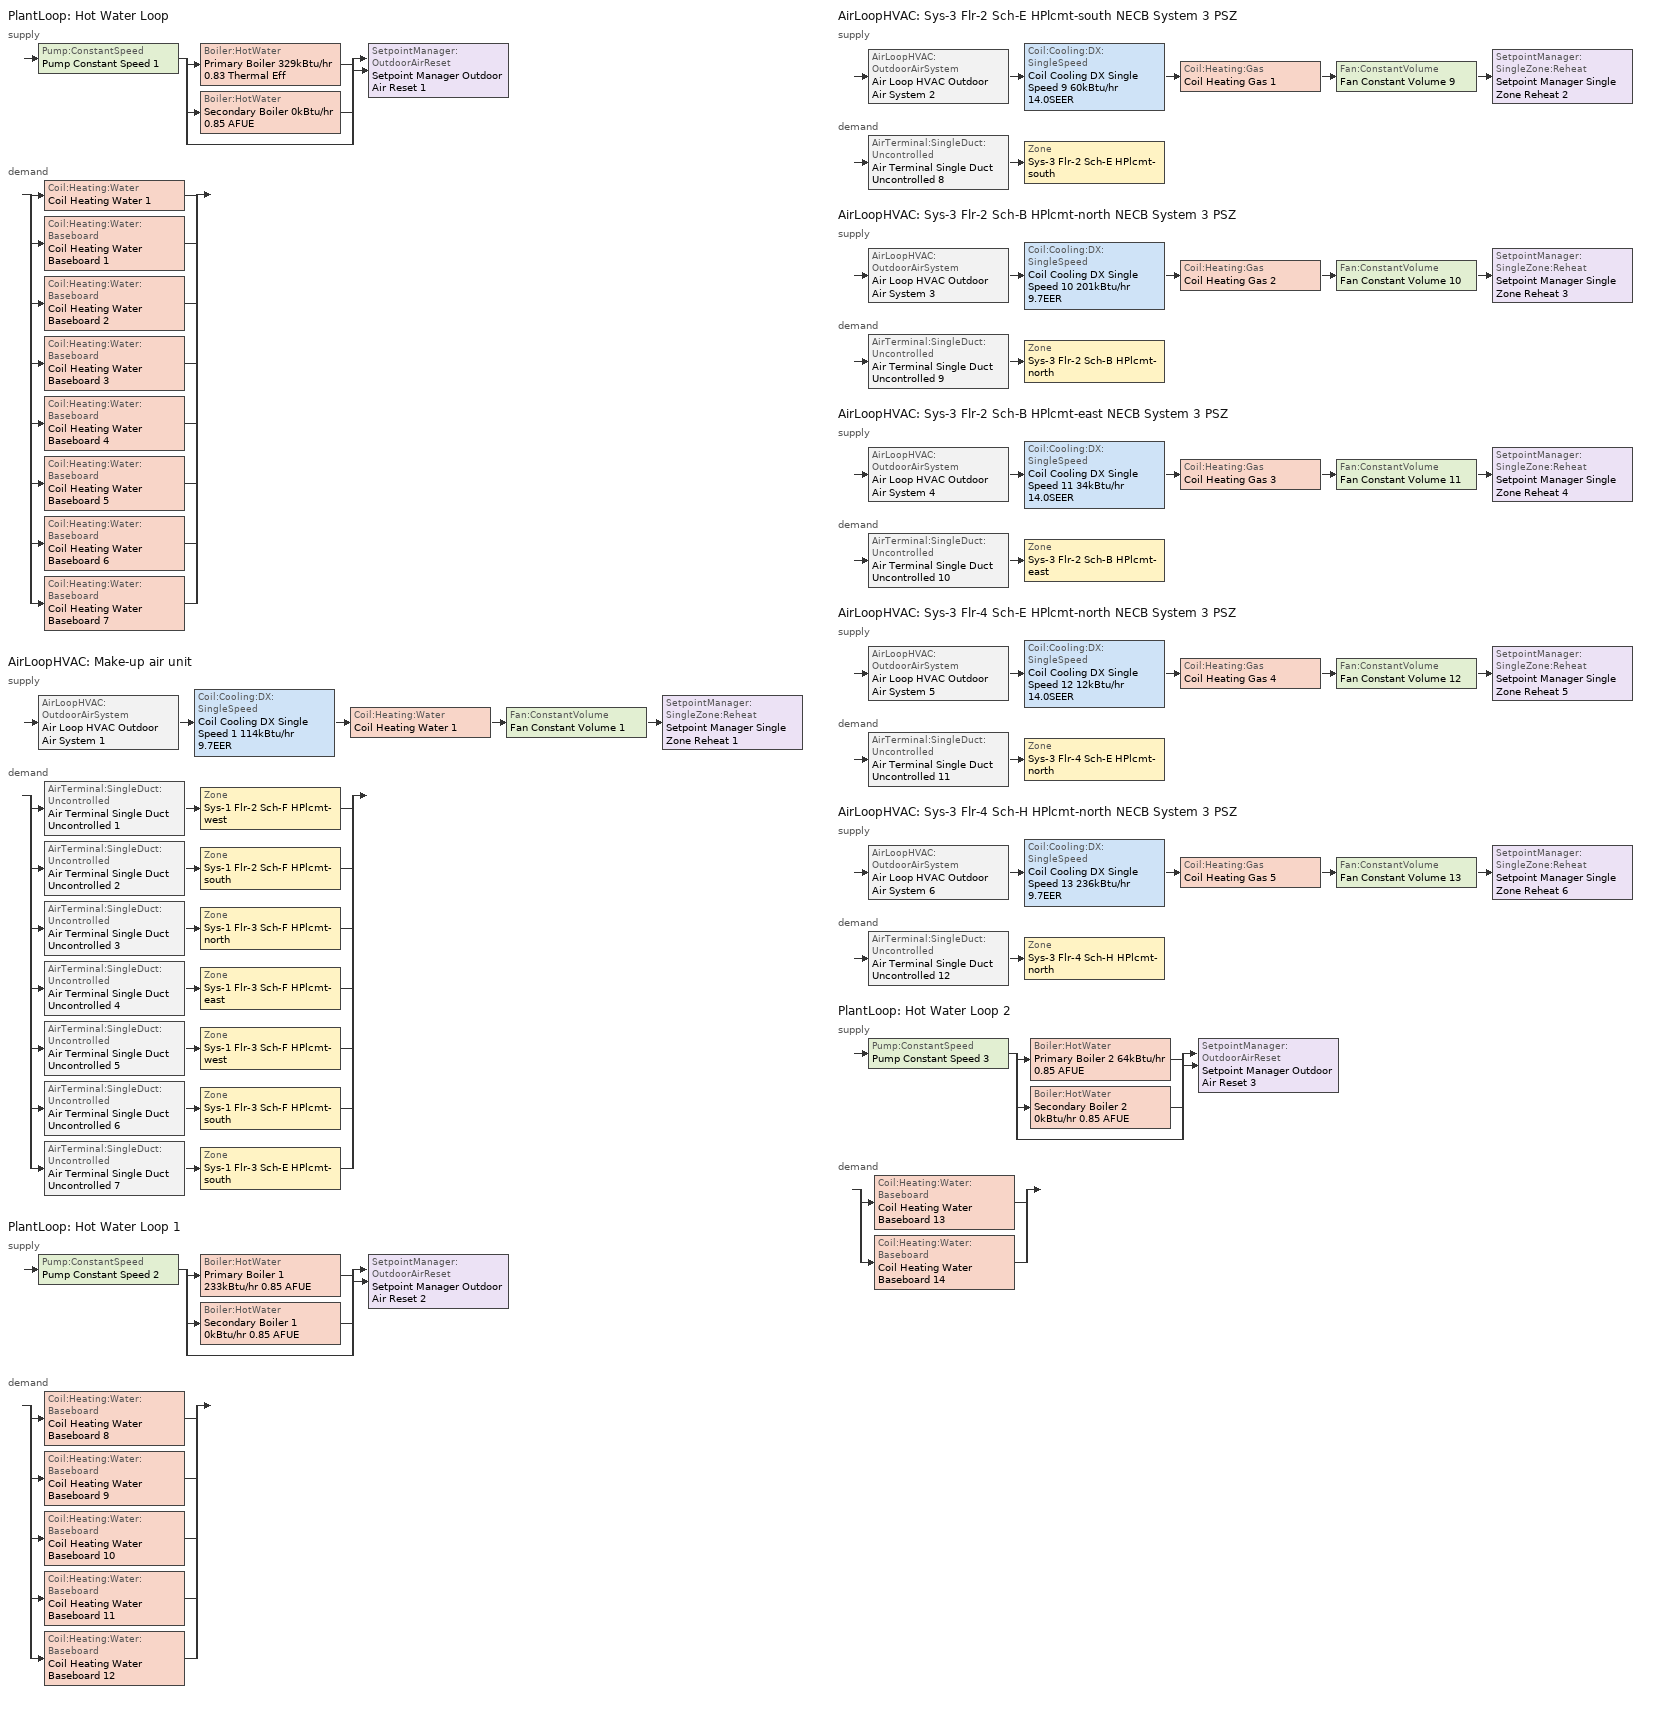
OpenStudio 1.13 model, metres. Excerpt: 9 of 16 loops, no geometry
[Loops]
PlantLoop 'Hot Water Loop'
 supply: Pump:ConstantSpeed 'Pump Constant Speed 1' > split
  | Boiler:HotWater 'Primary Boiler 329kBtu/hr 0.83 Thermal Eff'
  | Boiler:HotWater 'Secondary Boiler 0kBtu/hr 0.85 AFUE'
  | bypass
  join > SetpointManager:OutdoorAirReset 'Setpoint Manager Outdoor Air Reset 1'
 demand: split
  | Coil:Heating:Water 'Coil Heating Water 1'
  | Coil:Heating:Water:Baseboard 'Coil Heating Water Baseboard 1'
  | Coil:Heating:Water:Baseboard 'Coil Heating Water Baseboard 2'
  | Coil:Heating:Water:Baseboard 'Coil Heating Water Baseboard 3'
  | Coil:Heating:Water:Baseboard 'Coil Heating Water Baseboard 4'
  | Coil:Heating:Water:Baseboard 'Coil Heating Water Baseboard 5'
  | Coil:Heating:Water:Baseboard 'Coil Heating Water Baseboard 6'
  | Coil:Heating:Water:Baseboard 'Coil Heating Water Baseboard 7'
AirLoopHVAC 'Make-up air unit'
 supply: AirLoopHVAC:OutdoorAirSystem 'Air Loop HVAC Outdoor Air System 1' > Coil:Cooling:DX:SingleSpeed 'Coil Cooling DX Single Speed 1 114kBtu/hr 9.7EER' > Coil:Heating:Water 'Coil Heating Water 1' > Fan:ConstantVolume 'Fan Constant Volume 1' > SetpointManager:SingleZone:Reheat 'Setpoint Manager Single Zone Reheat 1'
 demand: split
  | AirTerminal:SingleDuct:Uncontrolled 'Air Terminal Single Duct Uncontrolled 1' > Zone 'Sys-1 Flr-2 Sch-F HPlcmt-west'
  | AirTerminal:SingleDuct:Uncontrolled 'Air Terminal Single Duct Uncontrolled 2' > Zone 'Sys-1 Flr-2 Sch-F HPlcmt-south'
  | AirTerminal:SingleDuct:Uncontrolled 'Air Terminal Single Duct Uncontrolled 3' > Zone 'Sys-1 Flr-3 Sch-F HPlcmt-north'
  | AirTerminal:SingleDuct:Uncontrolled 'Air Terminal Single Duct Uncontrolled 4' > Zone 'Sys-1 Flr-3 Sch-F HPlcmt-east'
  | AirTerminal:SingleDuct:Uncontrolled 'Air Terminal Single Duct Uncontrolled 5' > Zone 'Sys-1 Flr-3 Sch-F HPlcmt-west'
  | AirTerminal:SingleDuct:Uncontrolled 'Air Terminal Single Duct Uncontrolled 6' > Zone 'Sys-1 Flr-3 Sch-F HPlcmt-south'
  | AirTerminal:SingleDuct:Uncontrolled 'Air Terminal Single Duct Uncontrolled 7' > Zone 'Sys-1 Flr-3 Sch-E HPlcmt-south'
PlantLoop 'Hot Water Loop 1'
 supply: Pump:ConstantSpeed 'Pump Constant Speed 2' > split
  | Boiler:HotWater 'Primary Boiler 1 233kBtu/hr 0.85 AFUE'
  | Boiler:HotWater 'Secondary Boiler 1 0kBtu/hr 0.85 AFUE'
  | bypass
  join > SetpointManager:OutdoorAirReset 'Setpoint Manager Outdoor Air Reset 2'
 demand: split
  | Coil:Heating:Water:Baseboard 'Coil Heating Water Baseboard 8'
  | Coil:Heating:Water:Baseboard 'Coil Heating Water Baseboard 9'
  | Coil:Heating:Water:Baseboard 'Coil Heating Water Baseboard 10'
  | Coil:Heating:Water:Baseboard 'Coil Heating Water Baseboard 11'
  | Coil:Heating:Water:Baseboard 'Coil Heating Water Baseboard 12'
AirLoopHVAC 'Sys-3 Flr-2 Sch-E HPlcmt-south NECB System 3 PSZ'
 supply: AirLoopHVAC:OutdoorAirSystem 'Air Loop HVAC Outdoor Air System 2' > Coil:Cooling:DX:SingleSpeed 'Coil Cooling DX Single Speed 9 60kBtu/hr 14.0SEER' > Coil:Heating:Gas 'Coil Heating Gas 1' > Fan:ConstantVolume 'Fan Constant Volume 9' > SetpointManager:SingleZone:Reheat 'Setpoint Manager Single Zone Reheat 2'
 demand: AirTerminal:SingleDuct:Uncontrolled 'Air Terminal Single Duct Uncontrolled 8' > Zone 'Sys-3 Flr-2 Sch-E HPlcmt-south'
AirLoopHVAC 'Sys-3 Flr-2 Sch-B HPlcmt-north NECB System 3 PSZ'
 supply: AirLoopHVAC:OutdoorAirSystem 'Air Loop HVAC Outdoor Air System 3' > Coil:Cooling:DX:SingleSpeed 'Coil Cooling DX Single Speed 10 201kBtu/hr 9.7EER' > Coil:Heating:Gas 'Coil Heating Gas 2' > Fan:ConstantVolume 'Fan Constant Volume 10' > SetpointManager:SingleZone:Reheat 'Setpoint Manager Single Zone Reheat 3'
 demand: AirTerminal:SingleDuct:Uncontrolled 'Air Terminal Single Duct Uncontrolled 9' > Zone 'Sys-3 Flr-2 Sch-B HPlcmt-north'
AirLoopHVAC 'Sys-3 Flr-2 Sch-B HPlcmt-east NECB System 3 PSZ'
 supply: AirLoopHVAC:OutdoorAirSystem 'Air Loop HVAC Outdoor Air System 4' > Coil:Cooling:DX:SingleSpeed 'Coil Cooling DX Single Speed 11 34kBtu/hr 14.0SEER' > Coil:Heating:Gas 'Coil Heating Gas 3' > Fan:ConstantVolume 'Fan Constant Volume 11' > SetpointManager:SingleZone:Reheat 'Setpoint Manager Single Zone Reheat 4'
 demand: AirTerminal:SingleDuct:Uncontrolled 'Air Terminal Single Duct Uncontrolled 10' > Zone 'Sys-3 Flr-2 Sch-B HPlcmt-east'
AirLoopHVAC 'Sys-3 Flr-4 Sch-E HPlcmt-north NECB System 3 PSZ'
 supply: AirLoopHVAC:OutdoorAirSystem 'Air Loop HVAC Outdoor Air System 5' > Coil:Cooling:DX:SingleSpeed 'Coil Cooling DX Single Speed 12 12kBtu/hr 14.0SEER' > Coil:Heating:Gas 'Coil Heating Gas 4' > Fan:ConstantVolume 'Fan Constant Volume 12' > SetpointManager:SingleZone:Reheat 'Setpoint Manager Single Zone Reheat 5'
 demand: AirTerminal:SingleDuct:Uncontrolled 'Air Terminal Single Duct Uncontrolled 11' > Zone 'Sys-3 Flr-4 Sch-E HPlcmt-north'
AirLoopHVAC 'Sys-3 Flr-4 Sch-H HPlcmt-north NECB System 3 PSZ'
 supply: AirLoopHVAC:OutdoorAirSystem 'Air Loop HVAC Outdoor Air System 6' > Coil:Cooling:DX:SingleSpeed 'Coil Cooling DX Single Speed 13 236kBtu/hr 9.7EER' > Coil:Heating:Gas 'Coil Heating Gas 5' > Fan:ConstantVolume 'Fan Constant Volume 13' > SetpointManager:SingleZone:Reheat 'Setpoint Manager Single Zone Reheat 6'
 demand: AirTerminal:SingleDuct:Uncontrolled 'Air Terminal Single Duct Uncontrolled 12' > Zone 'Sys-3 Flr-4 Sch-H HPlcmt-north'
PlantLoop 'Hot Water Loop 2'
 supply: Pump:ConstantSpeed 'Pump Constant Speed 3' > split
  | Boiler:HotWater 'Primary Boiler 2 64kBtu/hr 0.85 AFUE'
  | Boiler:HotWater 'Secondary Boiler 2 0kBtu/hr 0.85 AFUE'
  | bypass
  join > SetpointManager:OutdoorAirReset 'Setpoint Manager Outdoor Air Reset 3'
 demand: split
  | Coil:Heating:Water:Baseboard 'Coil Heating Water Baseboard 13'
  | Coil:Heating:Water:Baseboard 'Coil Heating Water Baseboard 14'
[Sizing:Zone] Zone Cooling Design Supply Air Temperature Input Method=SupplyAirTemperature; Zone Cooling Design Supply Air Temperature {C}=13; Zone Cooling Design Supply Air Temperature Difference {deltaC}=11.11; Zone Heating Design Supply Air Temperature Input Method=SupplyAirTemperature; Zone Heating Design Supply Air Temperature {C}=43; Zone Heating Design Supply Air Temperature Difference {deltaC}=11.11; Zone Cooling Design Supply Air Humidity Ratio {kg-H2O/kg-air}=0.0085; Zone Heating Design Supply Air Humidity Ratio {kg-H2O/kg-air}=0.008; Zone Heating Sizing Factor=1.3; Zone Cooling Sizing Factor=1.1; Cooling Design Air Flow Method=DesignDay; Heating Design Air Flow Method=DesignDay; Account for Dedicated Outdoor Air System=No; Dedicated Outdoor Air System Control Strategy=NeutralSupplyAir; Dedicated Outdoor Air Low Setpoint Temperature for Design {C}=autosize; Dedicated Outdoor Air High Setpoint Temperature for Design {C}=autosize
Sys-1 Flr-2 Sch-F HPlcmt-west; Sys-1 Flr-2 Sch-F HPlcmt-south; Sys-1 Flr-3 Sch-F HPlcmt-north; Sys-1 Flr-3 Sch-F HPlcmt-east; Sys-1 Flr-3 Sch-F HPlcmt-west; Sys-1 Flr-3 Sch-F HPlcmt-south; Sys-1 Flr-3 Sch-E HPlcmt-south; Sys-3 Flr-2 Sch-E HPlcmt-south; Sys-3 Flr-2 Sch-B HPlcmt-north; Sys-3 Flr-2 Sch-B HPlcmt-east; Sys-3 Flr-4 Sch-E HPlcmt-north; Sys-3 Flr-4 Sch-H HPlcmt-north
[Zone equipment]
Sys-1 Flr-2 Sch-F HPlcmt-west: Sys-1 Flr-2 Sch-F HPlcmt-west PTAC, Zone HVAC Baseboard Convective Water 1, Air Terminal Single Duct Uncontrolled 1
Sys-1 Flr-2 Sch-F HPlcmt-south: Sys-1 Flr-2 Sch-F HPlcmt-south PTAC, Zone HVAC Baseboard Convective Water 2, Air Terminal Single Duct Uncontrolled 2
Sys-1 Flr-3 Sch-F HPlcmt-north: Sys-1 Flr-3 Sch-F HPlcmt-north PTAC, Zone HVAC Baseboard Convective Water 3, Air Terminal Single Duct Uncontrolled 3
Sys-1 Flr-3 Sch-F HPlcmt-east: Sys-1 Flr-3 Sch-F HPlcmt-east PTAC, Zone HVAC Baseboard Convective Water 4, Air Terminal Single Duct Uncontrolled 4
Sys-1 Flr-3 Sch-F HPlcmt-west: Sys-1 Flr-3 Sch-F HPlcmt-west PTAC, Zone HVAC Baseboard Convective Water 5, Air Terminal Single Duct Uncontrolled 5
Sys-1 Flr-3 Sch-F HPlcmt-south: Sys-1 Flr-3 Sch-F HPlcmt-south PTAC, Zone HVAC Baseboard Convective Water 6, Air Terminal Single Duct Uncontrolled 6
Sys-1 Flr-3 Sch-E HPlcmt-south: Sys-1 Flr-3 Sch-E HPlcmt-south PTAC, Zone HVAC Baseboard Convective Water 7, Air Terminal Single Duct Uncontrolled 7
Sys-3 Flr-2 Sch-E HPlcmt-south: Air Terminal Single Duct Uncontrolled 8, Zone HVAC Baseboard Convective Water 8
Sys-3 Flr-2 Sch-B HPlcmt-north: Air Terminal Single Duct Uncontrolled 9, Zone HVAC Baseboard Convective Water 9
Sys-3 Flr-2 Sch-B HPlcmt-east: Air Terminal Single Duct Uncontrolled 10, Zone HVAC Baseboard Convective Water 10
Sys-3 Flr-4 Sch-E HPlcmt-north: Air Terminal Single Duct Uncontrolled 11, Zone HVAC Baseboard Convective Water 11
Sys-3 Flr-4 Sch-H HPlcmt-north: Air Terminal Single Duct Uncontrolled 12, Zone HVAC Baseboard Convective Water 12
[PlantLoop] Fluid Type=Water; Plant Loop Volume {m3}=Autocalculate; Load Distribution Scheme=Optimal
Hot Water Loop; Hot Water Loop 1; Hot Water Loop 2
[Sizing:Plant] Loop Type=Heating; Design Loop Exit Temperature {C}=82; Loop Design Temperature Difference {deltaC}=16; Sizing Option=NonCoincident; Zone Timesteps in Averaging Window=1; Coincident Sizing Factor Mode=None
Hot Water Loop; Hot Water Loop 1; Hot Water Loop 2
[Pump:ConstantSpeed] Rated Flow Rate {m3/s}=autosize; Rated Pump Head {Pa}=179352; Rated Power Consumption {W}=autosize; Motor Efficiency=0.855; Fraction of Motor Inefficiencies to Fluid Stream=0; Pump Control Type=Intermittent
Pump Constant Speed 1; Pump Constant Speed 2; Pump Constant Speed 3
[Boiler:HotWater] Fuel Type=NaturalGas; Water Outlet Upper Temperature Limit {C}=99; Boiler Flow Mode=ConstantFlow; Parasitic Electric Load {W}=0; Sizing Factor=1
Name | Nominal Capacity {W} | Nominal Thermal Efficiency | Normalized Boiler Efficiency Curve
Primary Boiler 329kBtu/hr 0.83 Thermal Eff | 96550.6 | 0.83 | BOILER-EFFFPLR-NECB2011
Secondary Boiler 0kBtu/hr 0.85 AFUE | 0.001 | 0.85 | BOILER-EFFFPLR-NECB2011 4
Primary Boiler 1 233kBtu/hr 0.85 AFUE | 68331 | 0.85 | BOILER-EFFFPLR-NECB2011 1
Secondary Boiler 1 0kBtu/hr 0.85 AFUE | 0.001 | 0.85 | BOILER-EFFFPLR-NECB2011 5
Primary Boiler 2 64kBtu/hr 0.85 AFUE | 18899.6 | 0.85 | BOILER-EFFFPLR-NECB2011 2
Secondary Boiler 2 0kBtu/hr 0.85 AFUE | 0.001 | 0.85 | BOILER-EFFFPLR-NECB2011 6
[SetpointManager:OutdoorAirReset] Control Variable=Temperature; Setpoint at Outdoor Low Temperature {C}=82; Outdoor Low Temperature {C}=-16; Setpoint at Outdoor High Temperature {C}=60; Outdoor High Temperature {C}=0
Setpoint Manager Outdoor Air Reset 1; Setpoint Manager Outdoor Air Reset 2; Setpoint Manager Outdoor Air Reset 3
[AirLoopHVAC] Design Supply Air Flow Rate {m3/s}=AutoSize
Name | Availability Schedule | Availability Manager
Make-up air unit | Make-up air unit Occ Sch | Availability Manager Night Cycle 1
Sys-3 Flr-2 Sch-E HPlcmt-south NECB System 3 PSZ | Sys-3 Flr-2 Sch-E HPlcmt-south NECB System 3 PSZ Occ Sch | Availability Manager Night Cycle 4
Sys-3 Flr-2 Sch-B HPlcmt-north NECB System 3 PSZ | Sys-3 Flr-2 Sch-B HPlcmt-north NECB System 3 PSZ Occ Sch | Availability Manager Night Cycle 3
Sys-3 Flr-2 Sch-B HPlcmt-east NECB System 3 PSZ | Sys-3 Flr-2 Sch-B HPlcmt-east NECB System 3 PSZ Occ Sch | Availability Manager Night Cycle 2
Sys-3 Flr-4 Sch-E HPlcmt-north NECB System 3 PSZ | Always On Discrete
Sys-3 Flr-4 Sch-H HPlcmt-north NECB System 3 PSZ | Sys-3 Flr-4 Sch-H HPlcmt-north NECB System 3 PSZ Occ Sch | Availability Manager Night Cycle 5
[Sizing:System] Type of Load to Size On=Sensible; Design Outdoor Air Flow Rate {m3/s}=Autosize; Minimum System Air Flow Ratio=1; Preheat Design Temperature {C}=7; Preheat Design Humidity Ratio {kg-H2O/kg-Air}=0.008; Precool Design Temperature {C}=13; Precool Design Humidity Ratio {kg-H2O/kg-Air}=0.008; Central Cooling Design Supply Air Temperature {C}=13; Central Heating Design Supply Air Temperature {C}=43; Sizing Option=NonCoincident; 100% Outdoor Air in Cooling=No; 100% Outdoor Air in Heating=No; Central Cooling Design Supply Air Humidity Ratio {kg-H2O/kg-Air}=0.0085; Central Heating Design Supply Air Humidity Ratio {kg-H2O/kg-Air}=0.008; Cooling Design Air Flow Method=DesignDay; Cooling Design Air Flow Rate {m3/s}=0; Heating Design Air Flow Method=DesignDay; Heating Design Air Flow Rate {m3/s}=0; System Outdoor Air Method=ZoneSum; Zone Maximum Outdoor Air Fraction=1; Cooling Supply Air Flow Rate Per Floor Area {m3/s-m2}=0.00996765; Cooling Fraction of Autosized Cooling Supply Air Flow Rate=1; Cooling Supply Air Flow Rate Per Unit Cooling Capacity {m3/s-W}=3.94755e-05; Heating Supply Air Flow Rate Per Floor Area {m3/s-m2}=0.00996765; Heating Fraction of Autosized Heating Supply Air Flow Rate=1; Heating Fraction of Autosized Cooling Supply Air Flow Rate=1; Heating Supply Air Flow Rate Per Unit Heating Capacity {m3/s-W}=3.15882e-05; Cooling Design Capacity Method=CoolingDesignCapacity; Cooling Design Capacity {W}=autosize; Cooling Design Capacity Per Floor Area {W/m2}=234.7; Fraction of Autosized Cooling Design Capacity=1; Heating Design Capacity Method=HeatingDesignCapacity; Heating Design Capacity {W}=autosize; Heating Design Capacity Per Floor Area {W/m2}=157; Fraction of Autosized Heating Design Capacity=1; Central Cooling Capacity Control Method=OnOff
Make-up air unit; Sys-3 Flr-2 Sch-E HPlcmt-south NECB System 3 PSZ; Sys-3 Flr-2 Sch-B HPlcmt-north NECB System 3 PSZ; Sys-3 Flr-2 Sch-B HPlcmt-east NECB System 3 PSZ; Sys-3 Flr-4 Sch-E HPlcmt-north NECB System 3 PSZ; Sys-3 Flr-4 Sch-H HPlcmt-north NECB System 3 PSZ
[Fan:ConstantVolume] Availability Schedule=Always On Discrete; Fan Efficiency=0.39975; Pressure Rise {Pa}=640; Maximum Flow Rate {m3/s}=AutoSize; Motor Efficiency=0.615
Fan Constant Volume 1; Fan Constant Volume 2; Fan Constant Volume 3; Fan Constant Volume 4; Fan Constant Volume 5; Fan Constant Volume 6; Fan Constant Volume 7; Fan Constant Volume 8; Fan Constant Volume 9; Fan Constant Volume 10; Fan Constant Volume 11; Fan Constant Volume 12; Fan Constant Volume 13
[Coil:Heating:Water]
Coil Heating Water 1: Availability Schedule=Always On Discrete
[Coil:Cooling:DX:SingleSpeed] Availability Schedule=Always On Discrete; Rated Total Cooling Capacity {W}=autosize; Rated Sensible Heat Ratio=autosize; Rated Air Flow Rate {m3/s}=autosize; Rated Evaporator Fan Power Per Volume Flow Rate {W/(m3/s)}=773.3; Condenser Type=AirCooled; Evaporative Condenser Effectiveness=0; Evaporative Condenser Air Flow Rate {m3/s}=Autosize; Evaporative Condenser Pump Rated Power Consumption {W}=Autosize; Crankcase Heater Capacity {W}=0; Maximum Outdoor Dry-Bulb Temperature for Crankcase Heater Operation {C}=0; Basin Heater Capacity {W/K}=0; Basin Heater Setpoint Temperature {C}=10
Name | Rated COP {W/W} | Total Cooling Capacity Function of Temperature Curve | Total Cooling Capacity Function of Flow Fraction Curve | Energy Input Ratio Function of Temperature Curve | Energy Input Ratio Function of Flow Fraction Curve | Part Load Fraction Correlation Curve
Coil Cooling DX Single Speed 1 114kBtu/hr 9.7EER | 3.36541 | DXCOOL-NECB2011-REF-CAPFT | DXCOOL-NECB2011-REF-CAPFFLOW | DXCOOL-NECB2011-REF-COOLEIRFT | DXCOOL-NECB2011-REF-COOLEIRFFLOW | DXCOOL-NECB2011-REF-COOLPLFFPLR
Coil Cooling DX Single Speed 2 28kBtu/hr 9.3EER | 3.16571 | DXCOOL-NECB2011-REF-CAPFT 7 | DXCOOL-NECB2011-REF-CAPFFLOW 7 | DXCOOL-NECB2011-REF-COOLEIRFT 7 | DXCOOL-NECB2011-REF-COOLEIRFFLOW 7 | DXCOOL-NECB2011-REF-COOLPLFFPLR 7
Coil Cooling DX Single Speed 3 7kBtu/hr 11.0EER | 3.72552 | DXCOOL-NECB2011-REF-CAPFT 8 | DXCOOL-NECB2011-REF-CAPFFLOW 8 | DXCOOL-NECB2011-REF-COOLEIRFT 8 | DXCOOL-NECB2011-REF-COOLEIRFFLOW 8 | DXCOOL-NECB2011-REF-COOLPLFFPLR 8
Coil Cooling DX Single Speed 4 3kBtu/hr 11.0EER | 3.72353 | DXCOOL-NECB2011-REF-CAPFT 9 | DXCOOL-NECB2011-REF-CAPFFLOW 9 | DXCOOL-NECB2011-REF-COOLEIRFT 9 | DXCOOL-NECB2011-REF-COOLEIRFFLOW 9 | DXCOOL-NECB2011-REF-COOLPLFFPLR 9
Coil Cooling DX Single Speed 5 23kBtu/hr 9.3EER | 3.16182 | DXCOOL-NECB2011-REF-CAPFT 10 | DXCOOL-NECB2011-REF-CAPFFLOW 10 | DXCOOL-NECB2011-REF-COOLEIRFT 10 | DXCOOL-NECB2011-REF-COOLEIRFFLOW 10 | DXCOOL-NECB2011-REF-COOLPLFFPLR 10
Coil Cooling DX Single Speed 6 23kBtu/hr 9.3EER | 3.16212 | DXCOOL-NECB2011-REF-CAPFT 11 | DXCOOL-NECB2011-REF-CAPFFLOW 11 | DXCOOL-NECB2011-REF-COOLEIRFT 11 | DXCOOL-NECB2011-REF-COOLEIRFFLOW 11 | DXCOOL-NECB2011-REF-COOLPLFFPLR 11
Coil Cooling DX Single Speed 7 4kBtu/hr 11.0EER | 3.72428 | DXCOOL-NECB2011-REF-CAPFT 12 | DXCOOL-NECB2011-REF-CAPFFLOW 12 | DXCOOL-NECB2011-REF-COOLEIRFT 12 | DXCOOL-NECB2011-REF-COOLEIRFFLOW 12 | DXCOOL-NECB2011-REF-COOLPLFFPLR 12
Coil Cooling DX Single Speed 8 28kBtu/hr 9.3EER | 3.16577 | DXCOOL-NECB2011-REF-CAPFT 13 | DXCOOL-NECB2011-REF-CAPFFLOW 13 | DXCOOL-NECB2011-REF-COOLEIRFT 13 | DXCOOL-NECB2011-REF-COOLEIRFFLOW 13 | DXCOOL-NECB2011-REF-COOLPLFFPLR 13
Coil Cooling DX Single Speed 9 60kBtu/hr 14.0SEER | 3.8248 | DXCOOL-NECB2011-REF-CAPFT 14 | DXCOOL-NECB2011-REF-CAPFFLOW 14 | DXCOOL-NECB2011-REF-COOLEIRFT 14 | DXCOOL-NECB2011-REF-COOLEIRFFLOW 14 | DXCOOL-NECB2011-REF-COOLPLFFPLR 14
Coil Cooling DX Single Speed 10 201kBtu/hr 9.7EER | 3.43168 | DXCOOL-NECB2011-REF-CAPFT 1 | DXCOOL-NECB2011-REF-CAPFFLOW 1 | DXCOOL-NECB2011-REF-COOLEIRFT 1 | DXCOOL-NECB2011-REF-COOLEIRFFLOW 1 | DXCOOL-NECB2011-REF-COOLPLFFPLR 1
Coil Cooling DX Single Speed 11 34kBtu/hr 14.0SEER | 3.8248 | DXCOOL-NECB2011-REF-CAPFT 2 | DXCOOL-NECB2011-REF-CAPFFLOW 2 | DXCOOL-NECB2011-REF-COOLEIRFT 2 | DXCOOL-NECB2011-REF-COOLEIRFFLOW 2 | DXCOOL-NECB2011-REF-COOLPLFFPLR 2
Coil Cooling DX Single Speed 12 12kBtu/hr 14.0SEER | 3.8248 | DXCOOL-NECB2011-REF-CAPFT 3 | DXCOOL-NECB2011-REF-CAPFFLOW 3 | DXCOOL-NECB2011-REF-COOLEIRFT 3 | DXCOOL-NECB2011-REF-COOLEIRFFLOW 3 | DXCOOL-NECB2011-REF-COOLPLFFPLR 3
Coil Cooling DX Single Speed 13 236kBtu/hr 9.7EER | 3.4578 | DXCOOL-NECB2011-REF-CAPFT 4 | DXCOOL-NECB2011-REF-CAPFFLOW 4 | DXCOOL-NECB2011-REF-COOLEIRFT 4 | DXCOOL-NECB2011-REF-COOLEIRFFLOW 4 | DXCOOL-NECB2011-REF-COOLPLFFPLR 4
[Controller:OutdoorAir] Minimum Outdoor Air Flow Rate {m3/s}=Autosize; Maximum Outdoor Air Flow Rate {m3/s}=Autosize; Economizer Control Action Type=ModulateFlow; Lockout Type=NoLockout; Minimum Limit Type=FixedMinimum; High Humidity Control=No; Heat Recovery Bypass Control Type=BypassWhenWithinEconomizerLimits
Name | Economizer Control Type | Minimum Outdoor Air Schedule | Controller Mechanical Ventilation | Economizer Maximum Limit Dry-Bulb Temperature {C} | Economizer Maximum Limit Enthalpy {J/kg} | Economizer Minimum Limit Dry-Bulb Temperature {C}
Controller Outdoor Air 1 | DifferentialEnthalpy | Make-up air unit Occ Sch | Controller Mechanical Ventilation 1
Controller Outdoor Air 2 | NoEconomizer | Sys-3 Flr-2 Sch-E HPlcmt-south NECB System 3 PSZ Occ Sch | Controller Mechanical Ventilation 2 | 28 | 64000 | -100
Controller Outdoor Air 3 | DifferentialEnthalpy | Sys-3 Flr-2 Sch-B HPlcmt-north NECB System 3 PSZ Occ Sch | Controller Mechanical Ventilation 3
Controller Outdoor Air 4 | NoEconomizer | Sys-3 Flr-2 Sch-B HPlcmt-east NECB System 3 PSZ Occ Sch | Controller Mechanical Ventilation 4 | 28 | 64000 | -100
Controller Outdoor Air 5 | NoEconomizer | Always On Discrete | Controller Mechanical Ventilation 5 | 28 | 64000 | -100
Controller Outdoor Air 6 | DifferentialEnthalpy | Sys-3 Flr-4 Sch-H HPlcmt-north NECB System 3 PSZ Occ Sch | Controller Mechanical Ventilation 6
[Controller:MechanicalVentilation] Availability Schedule=Always On Discrete; System Outdoor Air Method=ZoneSum
Controller Mechanical Ventilation 1; Controller Mechanical Ventilation 2; Controller Mechanical Ventilation 3; Controller Mechanical Ventilation 4; Controller Mechanical Ventilation 5; Controller Mechanical Ventilation 6
[AirLoopHVAC:OutdoorAirSystem]
Name | Controller
Air Loop HVAC Outdoor Air System 1 | Controller Outdoor Air 1
Air Loop HVAC Outdoor Air System 2 | Controller Outdoor Air 2
Air Loop HVAC Outdoor Air System 3 | Controller Outdoor Air 3
Air Loop HVAC Outdoor Air System 4 | Controller Outdoor Air 4
Air Loop HVAC Outdoor Air System 5 | Controller Outdoor Air 5
Air Loop HVAC Outdoor Air System 6 | Controller Outdoor Air 6
[Controller:WaterCoil]
Controller Water Coil 1: Water Coil=Coil Heating Water 1; Action=Normal; Controller Convergence Tolerance {deltaC}=0.0001; Minimum Actuated Flow {m3/s}=0
[SetpointManager:SingleZone:Reheat]
Name | Minimum Supply Air Temperature {C} | Maximum Supply Air Temperature {C} | Control Zone
Setpoint Manager Single Zone Reheat 1 | 13 | 99 | Sys-1 Flr-2 Sch-F HPlcmt-west
Setpoint Manager Single Zone Reheat 2 | 12.8 | 13 | Sys-3 Flr-2 Sch-E HPlcmt-south
Setpoint Manager Single Zone Reheat 3 | 12.8 | 13 | Sys-3 Flr-2 Sch-B HPlcmt-north
Setpoint Manager Single Zone Reheat 4 | 12.8 | 13 | Sys-3 Flr-2 Sch-B HPlcmt-east
Setpoint Manager Single Zone Reheat 5 | 12.8 | 13 | Sys-3 Flr-4 Sch-E HPlcmt-north
Setpoint Manager Single Zone Reheat 6 | 12.8 | 13 | Sys-3 Flr-4 Sch-H HPlcmt-north
[Coil:Heating:Electric] Availability Schedule=ON_OFF_ALWAYS_OFF
Coil Heating Electric 1; Coil Heating Electric 2; Coil Heating Electric 3; Coil Heating Electric 4; Coil Heating Electric 5; Coil Heating Electric 6; Coil Heating Electric 7
[ZoneHVAC:PackagedTerminalAirConditioner] Availability Schedule=Always On Discrete; Supply Air Flow Rate During Cooling Operation {m3/s}=Autosize; Supply Air Flow Rate During Heating Operation {m3/s}=Autosize; Supply Air Flow Rate When No Cooling or Heating is Needed {m3/s}=Autosize; Outdoor Air Flow Rate During Cooling Operation {m3/s}=Autosize; Outdoor Air Flow Rate During Heating Operation {m3/s}=Autosize; Outdoor Air Flow Rate When No Cooling or Heating is Needed {m3/s}=Autosize; Fan Placement=DrawThrough
Name | Supply Air Fan | Heating Coil | Cooling Coil
Sys-1 Flr-2 Sch-F HPlcmt-west PTAC | Fan Constant Volume 2 | Coil Heating Electric 1 | Coil Cooling DX Single Speed 2 28kBtu/hr 9.3EER
Sys-1 Flr-2 Sch-F HPlcmt-south PTAC | Fan Constant Volume 3 | Coil Heating Electric 2 | Coil Cooling DX Single Speed 3 7kBtu/hr 11.0EER
Sys-1 Flr-3 Sch-F HPlcmt-north PTAC | Fan Constant Volume 4 | Coil Heating Electric 3 | Coil Cooling DX Single Speed 4 3kBtu/hr 11.0EER
Sys-1 Flr-3 Sch-F HPlcmt-east PTAC | Fan Constant Volume 5 | Coil Heating Electric 4 | Coil Cooling DX Single Speed 5 23kBtu/hr 9.3EER
Sys-1 Flr-3 Sch-F HPlcmt-west PTAC | Fan Constant Volume 6 | Coil Heating Electric 5 | Coil Cooling DX Single Speed 6 23kBtu/hr 9.3EER
Sys-1 Flr-3 Sch-F HPlcmt-south PTAC | Fan Constant Volume 7 | Coil Heating Electric 6 | Coil Cooling DX Single Speed 7 4kBtu/hr 11.0EER
Sys-1 Flr-3 Sch-E HPlcmt-south PTAC | Fan Constant Volume 8 | Coil Heating Electric 7 | Coil Cooling DX Single Speed 8 28kBtu/hr 9.3EER
[Coil:Heating:Water:Baseboard] Heating Design Capacity Method=HeatingDesignCapacity; Heating Design Capacity {W}=autosize; Heating Design Capacity Per Floor Area {W/m2}=0; Fraction of Autosized Heating Design Capacity=0.8
Coil Heating Water Baseboard 1; Coil Heating Water Baseboard 2; Coil Heating Water Baseboard 3; Coil Heating Water Baseboard 4; Coil Heating Water Baseboard 5; Coil Heating Water Baseboard 6; Coil Heating Water Baseboard 7; Coil Heating Water Baseboard 8; Coil Heating Water Baseboard 9; Coil Heating Water Baseboard 10; Coil Heating Water Baseboard 11; Coil Heating Water Baseboard 12; Coil Heating Water Baseboard 13; Coil Heating Water Baseboard 14
[ZoneHVAC:Baseboard:Convective:Water] Availability Schedule=Always On Discrete
Name | Heating Coil
Zone HVAC Baseboard Convective Water 1 | Coil Heating Water Baseboard 1
Zone HVAC Baseboard Convective Water 2 | Coil Heating Water Baseboard 2
Zone HVAC Baseboard Convective Water 3 | Coil Heating Water Baseboard 3
Zone HVAC Baseboard Convective Water 4 | Coil Heating Water Baseboard 4
Zone HVAC Baseboard Convective Water 5 | Coil Heating Water Baseboard 5
Zone HVAC Baseboard Convective Water 6 | Coil Heating Water Baseboard 6
Zone HVAC Baseboard Convective Water 7 | Coil Heating Water Baseboard 7
Zone HVAC Baseboard Convective Water 8 | Coil Heating Water Baseboard 8
Zone HVAC Baseboard Convective Water 9 | Coil Heating Water Baseboard 9
Zone HVAC Baseboard Convective Water 10 | Coil Heating Water Baseboard 10
Zone HVAC Baseboard Convective Water 11 | Coil Heating Water Baseboard 11
Zone HVAC Baseboard Convective Water 12 | Coil Heating Water Baseboard 12
Zone HVAC Baseboard Convective Water 13 | Coil Heating Water Baseboard 13
Zone HVAC Baseboard Convective Water 14 | Coil Heating Water Baseboard 14
[AirTerminal:SingleDuct:Uncontrolled] Availability Schedule=Always On Discrete; Maximum Air Flow Rate {m3/s}=AutoSize
Air Terminal Single Duct Uncontrolled 1; Air Terminal Single Duct Uncontrolled 2; Air Terminal Single Duct Uncontrolled 3; Air Terminal Single Duct Uncontrolled 4; Air Terminal Single Duct Uncontrolled 5; Air Terminal Single Duct Uncontrolled 6; Air Terminal Single Duct Uncontrolled 7; Air Terminal Single Duct Uncontrolled 8; Air Terminal Single Duct Uncontrolled 9; Air Terminal Single Duct Uncontrolled 10; Air Terminal Single Duct Uncontrolled 11; Air Terminal Single Duct Uncontrolled 12
[Coil:Heating:Gas] Availability Schedule=Always On Discrete; Gas Burner Efficiency=0.8; Nominal Capacity {W}=AutoSize; Parasitic Electric Load {W}=0; Parasitic Gas Load {W}=0
Coil Heating Gas 1; Coil Heating Gas 2; Coil Heating Gas 3; Coil Heating Gas 4; Coil Heating Gas 5
[AvailabilityManager:NightCycle] Control Type=CycleOnAny; Thermostat Tolerance {deltaC}=1; Cycling Run Time {s}=3600
Availability Manager Night Cycle 1; Availability Manager Night Cycle 2; Availability Manager Night Cycle 3; Availability Manager Night Cycle 4; Availability Manager Night Cycle 5
[Schedule:Ruleset]
Name | Default Day Schedule | Summer Design Day Schedule | Winter Design Day Schedule
ON_OFF_ALWAYS_OFF | Schedule Day 3
Make-up air unit Occ Sch | Make-up air unit Occ Sch Default | Make-up air unit Occ Sch Summer Design Day | Make-up air unit Occ Sch Winter Design Day
Sys-3 Flr-2 Sch-B HPlcmt-east NECB System 3 PSZ Occ Sch | Sys-3 Flr-2 Sch-B HPlcmt-east NECB System 3 PSZ Occ Sch Default | Sys-3 Flr-2 Sch-B HPlcmt-east NECB System 3 PSZ Occ Sch Summer Design Day | Sys-3 Flr-2 Sch-B HPlcmt-east NECB System 3 PSZ Occ Sch Winter Design Day
Sys-3 Flr-2 Sch-B HPlcmt-north NECB System 3 PSZ Occ Sch | Sys-3 Flr-2 Sch-B HPlcmt-north NECB System 3 PSZ Occ Sch Default | Sys-3 Flr-2 Sch-B HPlcmt-north NECB System 3 PSZ Occ Sch Summer Design Day | Sys-3 Flr-2 Sch-B HPlcmt-north NECB System 3 PSZ Occ Sch Winter Design Day
Sys-3 Flr-2 Sch-E HPlcmt-south NECB System 3 PSZ Occ Sch | Sys-3 Flr-2 Sch-E HPlcmt-south NECB System 3 PSZ Occ Sch Default | Sys-3 Flr-2 Sch-E HPlcmt-south NECB System 3 PSZ Occ Sch Summer Design Day | Sys-3 Flr-2 Sch-E HPlcmt-south NECB System 3 PSZ Occ Sch Winter Design Day
Sys-3 Flr-4 Sch-H HPlcmt-north NECB System 3 PSZ Occ Sch | Sys-3 Flr-4 Sch-H HPlcmt-north NECB System 3 PSZ Occ Sch Default | Sys-3 Flr-4 Sch-H HPlcmt-north NECB System 3 PSZ Occ Sch Summer Design Day | Sys-3 Flr-4 Sch-H HPlcmt-north NECB System 3 PSZ Occ Sch Winter Design Day
[Schedule:Day]
Schedule Day 3; wkdON_OFF_ALWAYS_OFF 1; satON_OFF_ALWAYS_OFF 1; sunON_OFF_ALWAYS_OFF 1: 1, 0, 0, 2, 0, 0, 3, 0, 0, 4, 0, 0, 5, 0, 0, 6, 0, 0, 7, 0, 0, 8, 0, 0, 9, 0, 0, 10, 0, 0, 11, 0, 0, 12, 0, 0, 13, 0, 0, 14, 0, 0, 15, 0, 0, 16, 0, 0, 17, 0, 0, 18, 0, 0, 19, 0, 0, 20, 0, 0, 21, 0, 0, 22, 0, 0, 23, 0, 0, 24, 0, 0
Make-up air unit Occ Sch Default; Make-up air unit Occ Sch Winter Design Day; Make-up air unit Occ Sch Summer Design Day; Make-up air unit Occ Sch Monday; Make-up air unit Occ Sch Tuesday; Make-up air unit Occ Sch Wednesday; Make-up air unit Occ Sch Thursday; Make-up air unit Occ Sch Friday; Make-up air unit Occ Sch Saturday; Make-up air unit Occ Sch Sunday; Sys-3 Flr-2 Sch-B HPlcmt-east NECB System 3 PSZ Occ Sch Default; Sys-3 Flr-2 Sch-B HPlcmt-east NECB System 3 PSZ Occ Sch Winter Design Day; Sys-3 Flr-2 Sch-B HPlcmt-east NECB System 3 PSZ Occ Sch Summer Design Day; Sys-3 Flr-2 Sch-B HPlcmt-north NECB System 3 PSZ Occ Sch Default; Sys-3 Flr-2 Sch-B HPlcmt-north NECB System 3 PSZ Occ Sch Winter Design Day; Sys-3 Flr-2 Sch-B HPlcmt-north NECB System 3 PSZ Occ Sch Summer Design Day; Sys-3 Flr-2 Sch-E HPlcmt-south NECB System 3 PSZ Occ Sch Default; Sys-3 Flr-2 Sch-E HPlcmt-south NECB System 3 PSZ Occ Sch Winter Design Day; Sys-3 Flr-2 Sch-E HPlcmt-south NECB System 3 PSZ Occ Sch Summer Design Day; Sys-3 Flr-4 Sch-H HPlcmt-north NECB System 3 PSZ Occ Sch Default; Sys-3 Flr-4 Sch-H HPlcmt-north NECB System 3 PSZ Occ Sch Winter Design Day; Sys-3 Flr-4 Sch-H HPlcmt-north NECB System 3 PSZ Occ Sch Summer Design Day; Sys-3 Flr-4 Sch-H HPlcmt-north NECB System 3 PSZ Occ Sch Monday; Sys-3 Flr-4 Sch-H HPlcmt-north NECB System 3 PSZ Occ Sch Tuesday; Sys-3 Flr-4 Sch-H HPlcmt-north NECB System 3 PSZ Occ Sch Wednesday; Sys-3 Flr-4 Sch-H HPlcmt-north NECB System 3 PSZ Occ Sch Thursday; Sys-3 Flr-4 Sch-H HPlcmt-north NECB System 3 PSZ Occ Sch Friday; Sys-3 Flr-4 Sch-H HPlcmt-north NECB System 3 PSZ Occ Sch Saturday; Sys-3 Flr-4 Sch-H HPlcmt-north NECB System 3 PSZ Occ Sch Sunday: 24, 0, 1
Sys-3 Flr-2 Sch-B HPlcmt-east NECB System 3 PSZ Occ Sch Monday; Sys-3 Flr-2 Sch-B HPlcmt-east NECB System 3 PSZ Occ Sch Tuesday; Sys-3 Flr-2 Sch-B HPlcmt-east NECB System 3 PSZ Occ Sch Wednesday; Sys-3 Flr-2 Sch-B HPlcmt-east NECB System 3 PSZ Occ Sch Thursday; Sys-3 Flr-2 Sch-B HPlcmt-east NECB System 3 PSZ Occ Sch Friday; Sys-3 Flr-2 Sch-B HPlcmt-north NECB System 3 PSZ Occ Sch Monday; Sys-3 Flr-2 Sch-B HPlcmt-north NECB System 3 PSZ Occ Sch Tuesday; Sys-3 Flr-2 Sch-B HPlcmt-north NECB System 3 PSZ Occ Sch Wednesday; Sys-3 Flr-2 Sch-B HPlcmt-north NECB System 3 PSZ Occ Sch Thursday; Sys-3 Flr-2 Sch-B HPlcmt-north NECB System 3 PSZ Occ Sch Friday: 1, 0, 1, 10, 0, 0, 24, 0, 1
Sys-3 Flr-2 Sch-B HPlcmt-east NECB System 3 PSZ Occ Sch Saturday; Sys-3 Flr-2 Sch-B HPlcmt-north NECB System 3 PSZ Occ Sch Saturday: 2, 0, 1, 10, 0, 0, 24, 0, 1
Sys-3 Flr-2 Sch-B HPlcmt-east NECB System 3 PSZ Occ Sch Sunday; Sys-3 Flr-2 Sch-B HPlcmt-north NECB System 3 PSZ Occ Sch Sunday: 1, 0, 0, 2, 0, 1, 11, 0, 0, 23, 0, 1, 24, 0, 0
Sys-3 Flr-2 Sch-E HPlcmt-south NECB System 3 PSZ Occ Sch Monday; Sys-3 Flr-2 Sch-E HPlcmt-south NECB System 3 PSZ Occ Sch Tuesday; Sys-3 Flr-2 Sch-E HPlcmt-south NECB System 3 PSZ Occ Sch Wednesday; Sys-3 Flr-2 Sch-E HPlcmt-south NECB System 3 PSZ Occ Sch Thursday; Sys-3 Flr-2 Sch-E HPlcmt-south NECB System 3 PSZ Occ Sch Friday: 8, 0, 0, 19, 0, 1, 24, 0, 0
Sys-3 Flr-2 Sch-E HPlcmt-south NECB System 3 PSZ Occ Sch Saturday: 9, 0, 0, 13, 0, 1, 24, 0, 0
Sys-3 Flr-2 Sch-E HPlcmt-south NECB System 3 PSZ Occ Sch Sunday: 24, 0, 0
[Schedule:Rule] Date Specification Type=DateRange; Start Month=1; Start Day=1; End Month=12
Name | Schedule Ruleset | Rule Order | Day Schedule | Apply Sunday | Apply Monday | Apply Tuesday | Apply Wednesday | Apply Thursday | Apply Friday | Apply Saturday | End Day
wkdON_OFF_ALWAYS_OFF rule | ON_OFF_ALWAYS_OFF | 2 | wkdON_OFF_ALWAYS_OFF 1 | No | Yes | Yes | Yes | Yes | Yes | No | 31
satON_OFF_ALWAYS_OFFrule | ON_OFF_ALWAYS_OFF | 1 | satON_OFF_ALWAYS_OFF 1 | No | No | No | No | No | No | Yes | 31
sunON_OFF_ALWAYS_OFFrule | ON_OFF_ALWAYS_OFF | 0 | sunON_OFF_ALWAYS_OFF 1 | Yes | No | No | No | No | No | No | 31
Make-up air unit Occ Sch Monday Rule | Make-up air unit Occ Sch | 6 | Make-up air unit Occ Sch Monday |  | Yes |  |  |  |  |  | 25
Make-up air unit Occ Sch Tuesday Rule | Make-up air unit Occ Sch | 5 | Make-up air unit Occ Sch Tuesday |  |  | Yes |  |  |  |  | 26
Make-up air unit Occ Sch Wednesday Rule | Make-up air unit Occ Sch | 4 | Make-up air unit Occ Sch Wednesday |  |  |  | Yes |  |  |  | 27
Make-up air unit Occ Sch Thursday Rule | Make-up air unit Occ Sch | 3 | Make-up air unit Occ Sch Thursday |  |  |  |  | Yes |  |  | 28
Make-up air unit Occ Sch Friday Rule | Make-up air unit Occ Sch | 2 | Make-up air unit Occ Sch Friday |  |  |  |  |  | Yes |  | 29
Make-up air unit Occ Sch Saturday Rule | Make-up air unit Occ Sch | 1 | Make-up air unit Occ Sch Saturday |  |  |  |  |  |  | Yes | 30
Make-up air unit Occ Sch Sunday Rule | Make-up air unit Occ Sch | 0 | Make-up air unit Occ Sch Sunday | Yes |  |  |  |  |  |  | 31
Sys-3 Flr-2 Sch-B HPlcmt-east NECB System 3 PSZ Occ Sch Monday Rule | Sys-3 Flr-2 Sch-B HPlcmt-east NECB System 3 PSZ Occ Sch | 6 | Sys-3 Flr-2 Sch-B HPlcmt-east NECB System 3 PSZ Occ Sch Monday |  | Yes |  |  |  |  |  | 25
Sys-3 Flr-2 Sch-B HPlcmt-east NECB System 3 PSZ Occ Sch Tuesday Rule | Sys-3 Flr-2 Sch-B HPlcmt-east NECB System 3 PSZ Occ Sch | 5 | Sys-3 Flr-2 Sch-B HPlcmt-east NECB System 3 PSZ Occ Sch Tuesday |  |  | Yes |  |  |  |  | 26
Sys-3 Flr-2 Sch-B HPlcmt-east NECB System 3 PSZ Occ Sch Wednesday Rule | Sys-3 Flr-2 Sch-B HPlcmt-east NECB System 3 PSZ Occ Sch | 4 | Sys-3 Flr-2 Sch-B HPlcmt-east NECB System 3 PSZ Occ Sch Wednesday |  |  |  | Yes |  |  |  | 27
Sys-3 Flr-2 Sch-B HPlcmt-east NECB System 3 PSZ Occ Sch Thursday Rule | Sys-3 Flr-2 Sch-B HPlcmt-east NECB System 3 PSZ Occ Sch | 3 | Sys-3 Flr-2 Sch-B HPlcmt-east NECB System 3 PSZ Occ Sch Thursday |  |  |  |  | Yes |  |  | 28
Sys-3 Flr-2 Sch-B HPlcmt-east NECB System 3 PSZ Occ Sch Friday Rule | Sys-3 Flr-2 Sch-B HPlcmt-east NECB System 3 PSZ Occ Sch | 2 | Sys-3 Flr-2 Sch-B HPlcmt-east NECB System 3 PSZ Occ Sch Friday |  |  |  |  |  | Yes |  | 29
Sys-3 Flr-2 Sch-B HPlcmt-east NECB System 3 PSZ Occ Sch Saturday Rule | Sys-3 Flr-2 Sch-B HPlcmt-east NECB System 3 PSZ Occ Sch | 1 | Sys-3 Flr-2 Sch-B HPlcmt-east NECB System 3 PSZ Occ Sch Saturday |  |  |  |  |  |  | Yes | 30
Sys-3 Flr-2 Sch-B HPlcmt-east NECB System 3 PSZ Occ Sch Sunday Rule | Sys-3 Flr-2 Sch-B HPlcmt-east NECB System 3 PSZ Occ Sch | 0 | Sys-3 Flr-2 Sch-B HPlcmt-east NECB System 3 PSZ Occ Sch Sunday | Yes |  |  |  |  |  |  | 31
Sys-3 Flr-2 Sch-B HPlcmt-north NECB System 3 PSZ Occ Sch Monday Rule | Sys-3 Flr-2 Sch-B HPlcmt-north NECB System 3 PSZ Occ Sch | 6 | Sys-3 Flr-2 Sch-B HPlcmt-north NECB System 3 PSZ Occ Sch Monday |  | Yes |  |  |  |  |  | 25
Sys-3 Flr-2 Sch-B HPlcmt-north NECB System 3 PSZ Occ Sch Tuesday Rule | Sys-3 Flr-2 Sch-B HPlcmt-north NECB System 3 PSZ Occ Sch | 5 | Sys-3 Flr-2 Sch-B HPlcmt-north NECB System 3 PSZ Occ Sch Tuesday |  |  | Yes |  |  |  |  | 26
Sys-3 Flr-2 Sch-B HPlcmt-north NECB System 3 PSZ Occ Sch Wednesday Rule | Sys-3 Flr-2 Sch-B HPlcmt-north NECB System 3 PSZ Occ Sch | 4 | Sys-3 Flr-2 Sch-B HPlcmt-north NECB System 3 PSZ Occ Sch Wednesday |  |  |  | Yes |  |  |  | 27
Sys-3 Flr-2 Sch-B HPlcmt-north NECB System 3 PSZ Occ Sch Thursday Rule | Sys-3 Flr-2 Sch-B HPlcmt-north NECB System 3 PSZ Occ Sch | 3 | Sys-3 Flr-2 Sch-B HPlcmt-north NECB System 3 PSZ Occ Sch Thursday |  |  |  |  | Yes |  |  | 28
Sys-3 Flr-2 Sch-B HPlcmt-north NECB System 3 PSZ Occ Sch Friday Rule | Sys-3 Flr-2 Sch-B HPlcmt-north NECB System 3 PSZ Occ Sch | 2 | Sys-3 Flr-2 Sch-B HPlcmt-north NECB System 3 PSZ Occ Sch Friday |  |  |  |  |  | Yes |  | 29
Sys-3 Flr-2 Sch-B HPlcmt-north NECB System 3 PSZ Occ Sch Saturday Rule | Sys-3 Flr-2 Sch-B HPlcmt-north NECB System 3 PSZ Occ Sch | 1 | Sys-3 Flr-2 Sch-B HPlcmt-north NECB System 3 PSZ Occ Sch Saturday |  |  |  |  |  |  | Yes | 30
Sys-3 Flr-2 Sch-B HPlcmt-north NECB System 3 PSZ Occ Sch Sunday Rule | Sys-3 Flr-2 Sch-B HPlcmt-north NECB System 3 PSZ Occ Sch | 0 | Sys-3 Flr-2 Sch-B HPlcmt-north NECB System 3 PSZ Occ Sch Sunday | Yes |  |  |  |  |  |  | 31
Sys-3 Flr-2 Sch-E HPlcmt-south NECB System 3 PSZ Occ Sch Monday Rule | Sys-3 Flr-2 Sch-E HPlcmt-south NECB System 3 PSZ Occ Sch | 6 | Sys-3 Flr-2 Sch-E HPlcmt-south NECB System 3 PSZ Occ Sch Monday |  | Yes |  |  |  |  |  | 25
Sys-3 Flr-2 Sch-E HPlcmt-south NECB System 3 PSZ Occ Sch Tuesday Rule | Sys-3 Flr-2 Sch-E HPlcmt-south NECB System 3 PSZ Occ Sch | 5 | Sys-3 Flr-2 Sch-E HPlcmt-south NECB System 3 PSZ Occ Sch Tuesday |  |  | Yes |  |  |  |  | 26
Sys-3 Flr-2 Sch-E HPlcmt-south NECB System 3 PSZ Occ Sch Wednesday Rule | Sys-3 Flr-2 Sch-E HPlcmt-south NECB System 3 PSZ Occ Sch | 4 | Sys-3 Flr-2 Sch-E HPlcmt-south NECB System 3 PSZ Occ Sch Wednesday |  |  |  | Yes |  |  |  | 27
Sys-3 Flr-2 Sch-E HPlcmt-south NECB System 3 PSZ Occ Sch Thursday Rule | Sys-3 Flr-2 Sch-E HPlcmt-south NECB System 3 PSZ Occ Sch | 3 | Sys-3 Flr-2 Sch-E HPlcmt-south NECB System 3 PSZ Occ Sch Thursday |  |  |  |  | Yes |  |  | 28
Sys-3 Flr-2 Sch-E HPlcmt-south NECB System 3 PSZ Occ Sch Friday Rule | Sys-3 Flr-2 Sch-E HPlcmt-south NECB System 3 PSZ Occ Sch | 2 | Sys-3 Flr-2 Sch-E HPlcmt-south NECB System 3 PSZ Occ Sch Friday |  |  |  |  |  | Yes |  | 29
Sys-3 Flr-2 Sch-E HPlcmt-south NECB System 3 PSZ Occ Sch Saturday Rule | Sys-3 Flr-2 Sch-E HPlcmt-south NECB System 3 PSZ Occ Sch | 1 | Sys-3 Flr-2 Sch-E HPlcmt-south NECB System 3 PSZ Occ Sch Saturday |  |  |  |  |  |  | Yes | 30
Sys-3 Flr-2 Sch-E HPlcmt-south NECB System 3 PSZ Occ Sch Sunday Rule | Sys-3 Flr-2 Sch-E HPlcmt-south NECB System 3 PSZ Occ Sch | 0 | Sys-3 Flr-2 Sch-E HPlcmt-south NECB System 3 PSZ Occ Sch Sunday | Yes |  |  |  |  |  |  | 31
Sys-3 Flr-4 Sch-H HPlcmt-north NECB System 3 PSZ Occ Sch Monday Rule | Sys-3 Flr-4 Sch-H HPlcmt-north NECB System 3 PSZ Occ Sch | 6 | Sys-3 Flr-4 Sch-H HPlcmt-north NECB System 3 PSZ Occ Sch Monday |  | Yes |  |  |  |  |  | 25
Sys-3 Flr-4 Sch-H HPlcmt-north NECB System 3 PSZ Occ Sch Tuesday Rule | Sys-3 Flr-4 Sch-H HPlcmt-north NECB System 3 PSZ Occ Sch | 5 | Sys-3 Flr-4 Sch-H HPlcmt-north NECB System 3 PSZ Occ Sch Tuesday |  |  | Yes |  |  |  |  | 26
Sys-3 Flr-4 Sch-H HPlcmt-north NECB System 3 PSZ Occ Sch Wednesday Rule | Sys-3 Flr-4 Sch-H HPlcmt-north NECB System 3 PSZ Occ Sch | 4 | Sys-3 Flr-4 Sch-H HPlcmt-north NECB System 3 PSZ Occ Sch Wednesday |  |  |  | Yes |  |  |  | 27
Sys-3 Flr-4 Sch-H HPlcmt-north NECB System 3 PSZ Occ Sch Thursday Rule | Sys-3 Flr-4 Sch-H HPlcmt-north NECB System 3 PSZ Occ Sch | 3 | Sys-3 Flr-4 Sch-H HPlcmt-north NECB System 3 PSZ Occ Sch Thursday |  |  |  |  | Yes |  |  | 28
Sys-3 Flr-4 Sch-H HPlcmt-north NECB System 3 PSZ Occ Sch Friday Rule | Sys-3 Flr-4 Sch-H HPlcmt-north NECB System 3 PSZ Occ Sch | 2 | Sys-3 Flr-4 Sch-H HPlcmt-north NECB System 3 PSZ Occ Sch Friday |  |  |  |  |  | Yes |  | 29
Sys-3 Flr-4 Sch-H HPlcmt-north NECB System 3 PSZ Occ Sch Saturday Rule | Sys-3 Flr-4 Sch-H HPlcmt-north NECB System 3 PSZ Occ Sch | 1 | Sys-3 Flr-4 Sch-H HPlcmt-north NECB System 3 PSZ Occ Sch Saturday |  |  |  |  |  |  | Yes | 30
Sys-3 Flr-4 Sch-H HPlcmt-north NECB System 3 PSZ Occ Sch Sunday Rule | Sys-3 Flr-4 Sch-H HPlcmt-north NECB System 3 PSZ Occ Sch | 0 | Sys-3 Flr-4 Sch-H HPlcmt-north NECB System 3 PSZ Occ Sch Sunday | Yes |  |  |  |  |  |  | 31
[Schedule:Constant]
Always On Discrete: Value=1
[Curve:Biquadratic] Minimum Value of x=13; Maximum Value of x=24; Minimum Value of y=24; Maximum Value of y=46
Name | Coefficient1 Constant | Coefficient2 x | Coefficient3 x**2 | Coefficient4 y | Coefficient5 y**2 | Coefficient6 x*y
DXCOOL-NECB2011-REF-CAPFT; DXCOOL-NECB2011-REF-CAPFT 1; DXCOOL-NECB2011-REF-CAPFT 2; DXCOOL-NECB2011-REF-CAPFT 3; DXCOOL-NECB2011-REF-CAPFT 4; DXCOOL-NECB2011-REF-CAPFT 7; DXCOOL-NECB2011-REF-CAPFT 8; DXCOOL-NECB2011-REF-CAPFT 9; DXCOOL-NECB2011-REF-CAPFT 10; DXCOOL-NECB2011-REF-CAPFT 11; DXCOOL-NECB2011-REF-CAPFT 12; DXCOOL-NECB2011-REF-CAPFT 13; DXCOOL-NECB2011-REF-CAPFT 14 | 0.867905 | 0.0142459 | 0.00055436 | -0.0075575 | 3.3e-05 | -0.0001918
DXCOOL-NECB2011-REF-COOLEIRFT; DXCOOL-NECB2011-REF-COOLEIRFT 1; DXCOOL-NECB2011-REF-COOLEIRFT 2; DXCOOL-NECB2011-REF-COOLEIRFT 3; DXCOOL-NECB2011-REF-COOLEIRFT 4; DXCOOL-NECB2011-REF-COOLEIRFT 7; DXCOOL-NECB2011-REF-COOLEIRFT 8; DXCOOL-NECB2011-REF-COOLEIRFT 9; DXCOOL-NECB2011-REF-COOLEIRFT 10; DXCOOL-NECB2011-REF-COOLEIRFT 11; DXCOOL-NECB2011-REF-COOLEIRFT 12; DXCOOL-NECB2011-REF-COOLEIRFT 13; DXCOOL-NECB2011-REF-COOLEIRFT 14 | 0.116936 | 0.0284933 | -0.0004112 | 0.0214108 | 0.00016103 | -0.0006791
[Curve:Quadratic] Coefficient1 Constant=1; Coefficient2 x=0; Coefficient3 x**2=0; Minimum Value of x=0; Maximum Value of x=1
DXCOOL-NECB2011-REF-CAPFFLOW; DXCOOL-NECB2011-REF-COOLEIRFFLOW; DXCOOL-NECB2011-REF-CAPFFLOW 1; DXCOOL-NECB2011-REF-COOLEIRFFLOW 1; DXCOOL-NECB2011-REF-CAPFFLOW 2; DXCOOL-NECB2011-REF-COOLEIRFFLOW 2; DXCOOL-NECB2011-REF-CAPFFLOW 3; DXCOOL-NECB2011-REF-COOLEIRFFLOW 3; DXCOOL-NECB2011-REF-CAPFFLOW 4; DXCOOL-NECB2011-REF-COOLEIRFFLOW 4; DXCOOL-NECB2011-REF-CAPFFLOW 7; DXCOOL-NECB2011-REF-COOLEIRFFLOW 7; DXCOOL-NECB2011-REF-CAPFFLOW 8; DXCOOL-NECB2011-REF-COOLEIRFFLOW 8; DXCOOL-NECB2011-REF-CAPFFLOW 9; DXCOOL-NECB2011-REF-COOLEIRFFLOW 9; DXCOOL-NECB2011-REF-CAPFFLOW 10; DXCOOL-NECB2011-REF-COOLEIRFFLOW 10; DXCOOL-NECB2011-REF-CAPFFLOW 11; DXCOOL-NECB2011-REF-COOLEIRFFLOW 11; DXCOOL-NECB2011-REF-CAPFFLOW 12; DXCOOL-NECB2011-REF-COOLEIRFFLOW 12; DXCOOL-NECB2011-REF-CAPFFLOW 13; DXCOOL-NECB2011-REF-COOLEIRFFLOW 13; DXCOOL-NECB2011-REF-CAPFFLOW 14; DXCOOL-NECB2011-REF-COOLEIRFFLOW 14
[Curve:Cubic] Maximum Value of x=1
Name | Coefficient1 Constant | Coefficient2 x | Coefficient3 x**2 | Coefficient4 x**3 | Minimum Value of x
DXCOOL-NECB2011-REF-COOLPLFFPLR; DXCOOL-NECB2011-REF-COOLPLFFPLR 1; DXCOOL-NECB2011-REF-COOLPLFFPLR 2; DXCOOL-NECB2011-REF-COOLPLFFPLR 3; DXCOOL-NECB2011-REF-COOLPLFFPLR 4; DXCOOL-NECB2011-REF-COOLPLFFPLR 7; DXCOOL-NECB2011-REF-COOLPLFFPLR 8; DXCOOL-NECB2011-REF-COOLPLFFPLR 9; DXCOOL-NECB2011-REF-COOLPLFFPLR 10; DXCOOL-NECB2011-REF-COOLPLFFPLR 11; DXCOOL-NECB2011-REF-COOLPLFFPLR 12; DXCOOL-NECB2011-REF-COOLPLFFPLR 13; DXCOOL-NECB2011-REF-COOLPLFFPLR 14 | 0.0277 | 4.9151 | -8.184 | 4.2702 | 0.7
BOILER-EFFFPLR-NECB2011; BOILER-EFFFPLR-NECB2011 1; BOILER-EFFFPLR-NECB2011 2; BOILER-EFFFPLR-NECB2011 4; BOILER-EFFFPLR-NECB2011 5; BOILER-EFFFPLR-NECB2011 6 | 0.2901 | 2.6664 | -3.764 | 1.82 | 0
